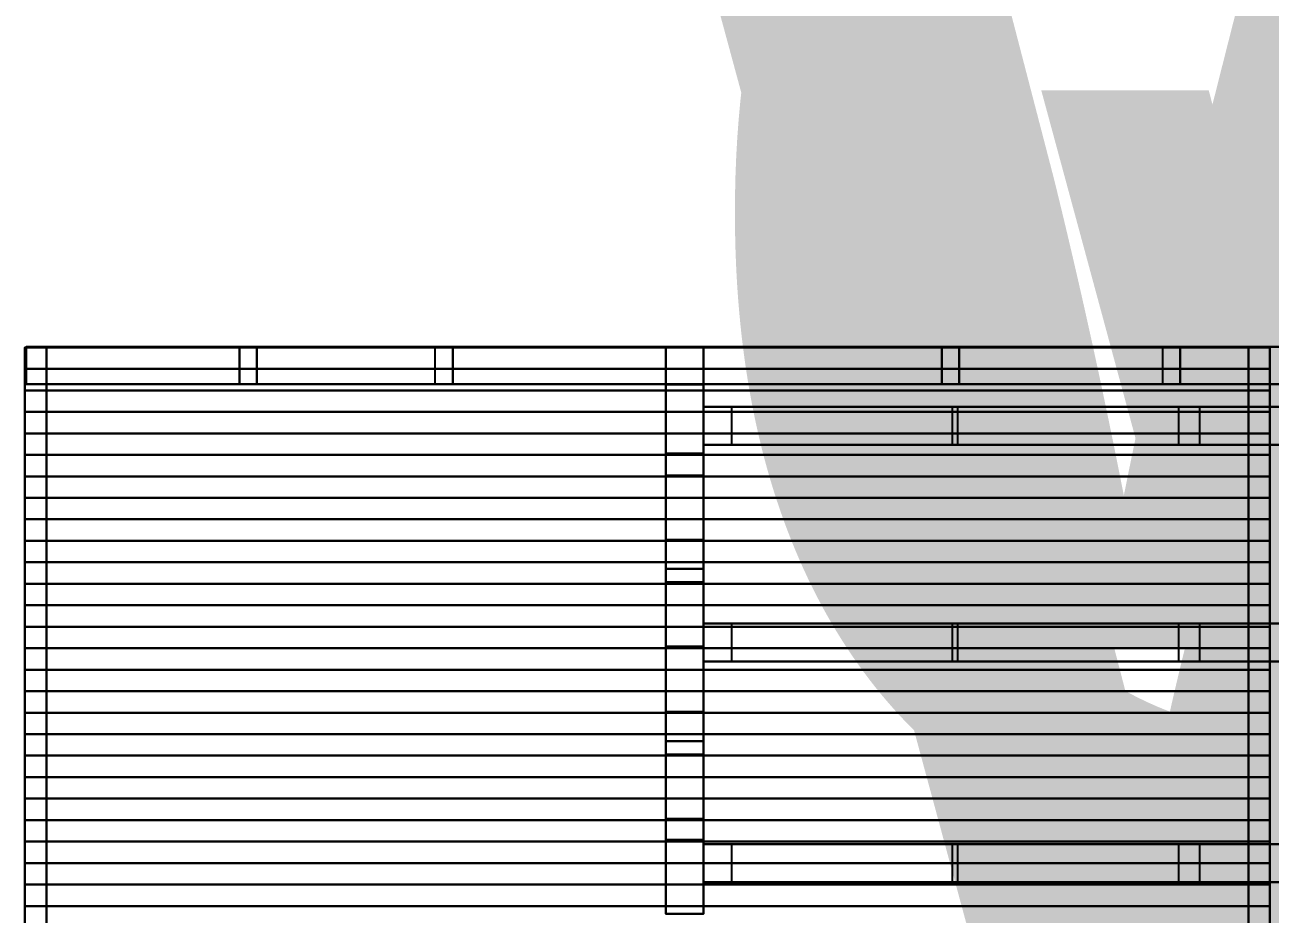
# Model space of a CAD drawing. Header units: inches. Extents: x 121 to 1265, y -33 to 627.
# Drawn here: x 120.6 to 236.5, y 262.5 to 345.3 of the extents above; entities that cross this region are included whole.
import ezdxf

# ---------------------------------------------------------------- set-up
doc = ezdxf.new("R2010")
doc.units = ezdxf.units.IN
doc.header["$MEASUREMENT"] = 0
for name, color, linetype in [('n5', 9, 'CONTINUOUS'), ('RT1', 7, 'CONTINUOUS'), ('W1', 5, 'CONTINUOUS')]:
    doc.layers.add(name, color=color, linetype=linetype)

msp = doc.modelspace()

# ---------------------------------------------------------------- linework, layer by layer
at = {"layer": 'n5'}
for points in [[(120.59, 315.27, -6), (120.59, 219.3, -6), (120.59, 219.3), (120.59, 315.27)], [(122.59, 315.27, -6), (122.59, 219.3, -6), (120.59, 219.3, -6), (120.59, 315.27, -6)], [(122.59, 219.3), (122.59, 315.27), (120.59, 315.27), (120.59, 219.3)], [(236.49, 315.27, -6), (120.59, 315.27, -6), (120.59, 315.27), (236.49, 315.27)], [(236.49, 313.27, -6), (120.59, 313.27, -6), (120.59, 315.27, -6), (236.49, 315.27, -6)], [(120.59, 313.27), (236.49, 313.27), (236.49, 315.27), (120.59, 315.27)], [(234.49, 219.3, -6), (234.49, 315.27, -6), (236.49, 315.27, -6), (236.49, 219.3, -6)], [(234.49, 315.27), (234.49, 219.3), (236.49, 219.3), (236.49, 315.27)], [(236.49, 219.3, -6), (236.49, 315.27, -6), (236.49, 315.27), (236.49, 219.3)], [(236.49, 313.27, -6), (120.59, 313.27, -6), (120.59, 313.27), (236.49, 313.27)], [(236.49, 311.27, -6), (120.59, 311.27, -6), (120.59, 313.27, -6), (236.49, 313.27, -6)], [(120.59, 311.27), (236.49, 311.27), (236.49, 313.27), (120.59, 313.27)], [(236.49, 311.27, -6), (120.59, 311.27, -6), (120.59, 311.27), (236.49, 311.27)], [(236.49, 309.27, -6), (120.59, 309.27, -6), (120.59, 311.27, -6), (236.49, 311.27, -6)], [(120.59, 309.27), (236.49, 309.27), (236.49, 311.27), (120.59, 311.27)], [(236.49, 309.27, -6), (120.59, 309.27, -6), (120.59, 309.27), (236.49, 309.27)], [(236.49, 307.27, -6), (120.59, 307.27, -6), (120.59, 309.27, -6), (236.49, 309.27, -6)], [(120.59, 307.27), (236.49, 307.27), (236.49, 309.27), (120.59, 309.27)], [(236.49, 307.27, -6), (120.59, 307.27, -6), (120.59, 307.27), (236.49, 307.27)], [(236.49, 305.27, -6), (120.59, 305.27, -6), (120.59, 307.27, -6), (236.49, 307.27, -6)], [(120.59, 305.27), (236.49, 305.27), (236.49, 307.27), (120.59, 307.27)], [(236.49, 305.27, -6), (120.59, 305.27, -6), (120.59, 305.27), (236.49, 305.27)], [(236.49, 303.27, -6), (120.59, 303.27, -6), (120.59, 305.27, -6), (236.49, 305.27, -6)], [(120.59, 303.27), (236.49, 303.27), (236.49, 305.27), (120.59, 305.27)], [(236.49, 303.27, -6), (120.59, 303.27, -6), (120.59, 303.27), (236.49, 303.27)], [(236.49, 301.27, -6), (120.59, 301.27, -6), (120.59, 303.27, -6), (236.49, 303.27, -6)], [(120.59, 301.27), (236.49, 301.27), (236.49, 303.27), (120.59, 303.27)], [(236.49, 301.28, -6), (120.59, 301.28, -6), (120.59, 301.28), (236.49, 301.28)], [(236.49, 299.28, -6), (120.59, 299.28, -6), (120.59, 301.28, -6), (236.49, 301.28, -6)], [(120.59, 299.28), (236.49, 299.28), (236.49, 301.28), (120.59, 301.28)], [(236.49, 299.28, -6), (120.59, 299.28, -6), (120.59, 299.28), (236.49, 299.28)], [(236.49, 297.28, -6), (120.59, 297.28, -6), (120.59, 299.28, -6), (236.49, 299.28, -6)], [(120.59, 297.28), (236.49, 297.28), (236.49, 299.28), (120.59, 299.28)], [(236.49, 297.28, -6), (120.59, 297.28, -6), (120.59, 297.28), (236.49, 297.28)], [(236.49, 295.28, -6), (120.59, 295.28, -6), (120.59, 297.28, -6), (236.49, 297.28, -6)], [(120.59, 295.28), (236.49, 295.28), (236.49, 297.28), (120.59, 297.28)], [(236.49, 295.28, -6), (120.59, 295.28, -6), (120.59, 295.28), (236.49, 295.28)], [(236.49, 293.28, -6), (120.59, 293.28, -6), (120.59, 295.28, -6), (236.49, 295.28, -6)], [(120.59, 293.28), (236.49, 293.28), (236.49, 295.28), (120.59, 295.28)], [(236.49, 293.28, -6), (120.59, 293.28, -6), (120.59, 293.28), (236.49, 293.28)], [(236.49, 291.28, -6), (120.59, 291.28, -6), (120.59, 293.28, -6), (236.49, 293.28, -6)], [(120.59, 291.28), (236.49, 291.28), (236.49, 293.28), (120.59, 293.28)], [(236.49, 291.28, -6), (120.59, 291.28, -6), (120.59, 291.28), (236.49, 291.28)], [(236.49, 289.28, -6), (120.59, 289.28, -6), (120.59, 291.28, -6), (236.49, 291.28, -6)], [(120.59, 289.28), (236.49, 289.28), (236.49, 291.28), (120.59, 291.28)], [(236.49, 289.28, -6), (120.59, 289.28, -6), (120.59, 289.28), (236.49, 289.28)], [(236.49, 287.28, -6), (120.59, 287.28, -6), (120.59, 289.28, -6), (236.49, 289.28, -6)], [(120.59, 287.28), (236.49, 287.28), (236.49, 289.28), (120.59, 289.28)], [(236.49, 287.28, -6), (120.59, 287.28, -6), (120.59, 287.28), (236.49, 287.28)], [(236.49, 285.28, -6), (120.59, 285.28, -6), (120.59, 287.28, -6), (236.49, 287.28, -6)], [(120.59, 285.28), (236.49, 285.28), (236.49, 287.28), (120.59, 287.28)], [(236.49, 285.28, -6), (120.59, 285.28, -6), (120.59, 285.28), (236.49, 285.28)], [(236.49, 283.28, -6), (120.59, 283.28, -6), (120.59, 285.28, -6), (236.49, 285.28, -6)], [(120.59, 283.28), (236.49, 283.28), (236.49, 285.28), (120.59, 285.28)], [(236.49, 283.28, -6), (120.59, 283.28, -6), (120.59, 283.28), (236.49, 283.28)], [(236.49, 281.28, -6), (120.59, 281.28, -6), (120.59, 283.28, -6), (236.49, 283.28, -6)], [(120.59, 281.28), (236.49, 281.28), (236.49, 283.28), (120.59, 283.28)], [(236.49, 281.28, -6), (120.59, 281.28, -6), (120.59, 281.28), (236.49, 281.28)], [(236.49, 279.28, -6), (120.59, 279.28, -6), (120.59, 281.28, -6), (236.49, 281.28, -6)], [(120.59, 279.28), (236.49, 279.28), (236.49, 281.28), (120.59, 281.28)], [(236.49, 279.28, -6), (120.59, 279.28, -6), (120.59, 279.28), (236.49, 279.28)], [(236.49, 277.28, -6), (120.59, 277.28, -6), (120.59, 279.28, -6), (236.49, 279.28, -6)], [(120.59, 277.28), (236.49, 277.28), (236.49, 279.28), (120.59, 279.28)], [(236.49, 277.28, -6), (120.59, 277.28, -6), (120.59, 277.28), (236.49, 277.28)], [(236.49, 275.28, -6), (120.59, 275.28, -6), (120.59, 277.28, -6), (236.49, 277.28, -6)], [(120.59, 275.28), (236.49, 275.28), (236.49, 277.28), (120.59, 277.28)], [(236.49, 275.28, -6), (120.59, 275.28, -6), (120.59, 275.28), (236.49, 275.28)], [(236.49, 273.28, -6), (120.59, 273.28, -6), (120.59, 275.28, -6), (236.49, 275.28, -6)], [(120.59, 273.28), (236.49, 273.28), (236.49, 275.28), (120.59, 275.28)], [(236.49, 273.28, -6), (120.59, 273.28, -6), (120.59, 273.28), (236.49, 273.28)], [(236.49, 271.28, -6), (120.59, 271.28, -6), (120.59, 273.28, -6), (236.49, 273.28, -6)], [(120.59, 271.28), (236.49, 271.28), (236.49, 273.28), (120.59, 273.28)], [(236.49, 271.28, -6), (120.59, 271.28, -6), (120.59, 271.28), (236.49, 271.28)], [(236.49, 269.28, -6), (120.59, 269.28, -6), (120.59, 271.28, -6), (236.49, 271.28, -6)], [(120.59, 269.28), (236.49, 269.28), (236.49, 271.28), (120.59, 271.28)], [(236.49, 269.28, -6), (120.59, 269.28, -6), (120.59, 269.28), (236.49, 269.28)], [(236.49, 267.28, -6), (120.59, 267.28, -6), (120.59, 269.28, -6), (236.49, 269.28, -6)], [(120.59, 267.28), (236.49, 267.28), (236.49, 269.28), (120.59, 269.28)], [(236.49, 267.28, -6), (120.59, 267.28, -6), (120.59, 267.28), (236.49, 267.28)], [(236.49, 265.28, -6), (120.59, 265.28, -6), (120.59, 267.28, -6), (236.49, 267.28, -6)], [(120.59, 265.28), (236.49, 265.28), (236.49, 267.28), (120.59, 267.28)], [(236.49, 265.28, -6), (120.59, 265.28, -6), (120.59, 265.28), (236.49, 265.28)], [(236.49, 263.28, -6), (120.59, 263.28, -6), (120.59, 265.28, -6), (236.49, 265.28, -6)], [(120.59, 263.28), (236.49, 263.28), (236.49, 265.28), (120.59, 265.28)], [(236.49, 263.28, -6), (120.59, 263.28, -6), (120.59, 263.28), (236.49, 263.28)], [(236.49, 261.28, -6), (120.59, 261.28, -6), (120.59, 263.28, -6), (236.49, 263.28, -6)], [(120.59, 261.28), (236.49, 261.28), (236.49, 263.28), (120.59, 263.28)]]:
    msp.add_3dface(points, dxfattribs=at)
at = {"layer": 'RT1'}
for points in [[(183.77, 306.21, 120.07), (361.31, 306.21, 123.76), (361.31, 309.76, 123.76), (183.77, 309.76, 120.07)], [(183.77, 309.76, 120.07), (361.31, 309.76, 123.76), (361.34, 309.76, 122.3), (183.8, 309.76, 118.62)], [(183.77, 309.76, 108), (361.31, 309.76, 108), (361.31, 306.21, 108), (183.77, 306.21, 108)], [(183.77, 309.76, 108), (183.77, 309.76, 109.46), (361.31, 309.76, 109.46), (361.31, 309.76, 108)], [(183.77, 306.21, 108.04), (183.77, 306.21, 120.07), (183.77, 309.76, 120.07), (183.77, 309.76, 108.04)], [(183.77, 309.76, 108.04), (183.77, 309.76, 120.07), (185.23, 309.76, 120.07), (185.23, 309.76, 108.04)], [(186.36, 309.76, 120.15), (206.95, 309.76, 109.29), (206.27, 309.76, 108), (185.68, 309.76, 118.86)], [(186.36, 306.21, 120.15), (206.95, 306.21, 109.29), (206.95, 309.76, 109.29), (186.36, 309.76, 120.15)], [(207.42, 306.21, 109.27), (228.02, 306.21, 121.01), (228.02, 309.76, 121.01), (207.42, 309.76, 109.27)], [(207.42, 309.76, 109.27), (228.02, 309.76, 121.01), (228.74, 309.76, 119.75), (208.14, 309.76, 108.01)], [(229.94, 309.76, 121.04), (250.51, 309.76, 109.27), (249.78, 309.76, 108.01), (229.22, 309.76, 119.78)], [(229.94, 306.21, 121.04), (250.51, 306.21, 109.27), (250.51, 309.76, 109.27), (229.94, 309.76, 121.04)], [(183.77, 306.21, 120.07), (183.8, 306.21, 118.62), (361.34, 306.21, 122.3), (361.31, 306.21, 123.76)], [(183.77, 306.21, 108), (361.31, 306.21, 108), (361.31, 306.21, 109.46), (183.77, 306.21, 109.46)], [(183.77, 306.21, 108.04), (185.23, 306.21, 108.04), (185.23, 306.21, 120.07), (183.77, 306.21, 120.07)], [(186.36, 306.21, 120.15), (185.68, 306.21, 118.86), (206.27, 306.21, 108), (206.95, 306.21, 109.29)], [(207.42, 306.21, 109.27), (208.14, 306.21, 108.01), (228.74, 306.21, 119.75), (228.02, 306.21, 121.01)], [(229.94, 306.21, 121.04), (229.22, 306.21, 119.78), (249.78, 306.21, 108.01), (250.51, 306.21, 109.27)], [(183.77, 286.04, 120.07), (361.31, 286.04, 123.76), (361.31, 289.58, 123.76), (183.77, 289.58, 120.07)], [(183.77, 289.58, 120.07), (361.31, 289.58, 123.76), (361.34, 289.58, 122.3), (183.8, 289.58, 118.62)], [(183.77, 289.58, 108), (361.31, 289.58, 108), (361.31, 286.04, 108), (183.77, 286.04, 108)], [(183.77, 289.58, 108), (183.77, 289.58, 109.46), (361.31, 289.58, 109.46), (361.31, 289.58, 108)], [(183.77, 286.04, 108.04), (183.77, 286.04, 120.07), (183.77, 289.58, 120.07), (183.77, 289.58, 108.04)], [(183.77, 289.58, 108.04), (183.77, 289.58, 120.07), (185.23, 289.58, 120.07), (185.23, 289.58, 108.04)], [(186.36, 289.58, 120.15), (206.95, 289.58, 109.29), (206.27, 289.58, 108), (185.68, 289.58, 118.86)], [(186.36, 286.04, 120.15), (206.95, 286.04, 109.29), (206.95, 289.58, 109.29), (186.36, 289.58, 120.15)], [(207.42, 286.04, 109.27), (228.02, 286.04, 121.01), (228.02, 289.58, 121.01), (207.42, 289.58, 109.27)], [(207.42, 289.58, 109.27), (228.02, 289.58, 121.01), (228.74, 289.58, 119.75), (208.14, 289.58, 108.01)], [(229.94, 289.58, 121.04), (250.51, 289.58, 109.27), (249.78, 289.58, 108.01), (229.22, 289.58, 119.78)], [(229.94, 286.04, 121.04), (250.51, 286.04, 109.27), (250.51, 289.58, 109.27), (229.94, 289.58, 121.04)], [(183.77, 286.04, 120.07), (183.8, 286.04, 118.62), (361.34, 286.04, 122.3), (361.31, 286.04, 123.76)], [(183.77, 286.04, 108), (361.31, 286.04, 108), (361.31, 286.04, 109.46), (183.77, 286.04, 109.46)], [(183.77, 286.04, 108.04), (185.23, 286.04, 108.04), (185.23, 286.04, 120.07), (183.77, 286.04, 120.07)], [(186.36, 286.04, 120.15), (185.68, 286.04, 118.86), (206.27, 286.04, 108), (206.95, 286.04, 109.29)], [(207.42, 286.04, 109.27), (208.14, 286.04, 108.01), (228.74, 286.04, 119.75), (228.02, 286.04, 121.01)], [(229.94, 286.04, 121.04), (229.22, 286.04, 119.78), (249.78, 286.04, 108.01), (250.51, 286.04, 109.27)], [(183.77, 265.51, 120.07), (361.31, 265.51, 123.76), (361.31, 269.05, 123.76), (183.77, 269.05, 120.07)], [(183.77, 269.05, 120.07), (361.31, 269.05, 123.76), (361.34, 269.05, 122.3), (183.8, 269.05, 118.62)], [(183.77, 269.05, 108), (361.31, 269.05, 108), (361.31, 265.51, 108), (183.77, 265.51, 108)], [(183.77, 269.05, 108), (183.77, 269.05, 109.46), (361.31, 269.05, 109.46), (361.31, 269.05, 108)], [(183.77, 265.51, 108.04), (183.77, 265.51, 120.07), (183.77, 269.05, 120.07), (183.77, 269.05, 108.04)], [(183.77, 269.05, 108.04), (183.77, 269.05, 120.07), (185.23, 269.05, 120.07), (185.23, 269.05, 108.04)], [(186.36, 269.05, 120.15), (206.95, 269.05, 109.29), (206.27, 269.05, 108), (185.68, 269.05, 118.86)], [(186.36, 265.51, 120.15), (206.95, 265.51, 109.29), (206.95, 269.05, 109.29), (186.36, 269.05, 120.15)], [(207.42, 265.51, 109.27), (228.02, 265.51, 121.01), (228.02, 269.05, 121.01), (207.42, 269.05, 109.27)], [(207.42, 269.05, 109.27), (228.02, 269.05, 121.01), (228.74, 269.05, 119.75), (208.14, 269.05, 108.01)], [(229.94, 269.05, 121.04), (250.51, 269.05, 109.27), (249.78, 269.05, 108.01), (229.22, 269.05, 119.78)], [(229.94, 265.51, 121.04), (250.51, 265.51, 109.27), (250.51, 269.05, 109.27), (229.94, 269.05, 121.04)], [(183.77, 265.51, 120.07), (183.8, 265.51, 118.62), (361.34, 265.51, 122.3), (361.31, 265.51, 123.76)], [(183.77, 265.51, 108), (361.31, 265.51, 108), (361.31, 265.51, 109.46), (183.77, 265.51, 109.46)], [(183.77, 265.51, 108.04), (185.23, 265.51, 108.04), (185.23, 265.51, 120.07), (183.77, 265.51, 120.07)], [(186.36, 265.51, 120.15), (185.68, 265.51, 118.86), (206.27, 265.51, 108), (206.95, 265.51, 109.29)], [(207.42, 265.51, 109.27), (208.14, 265.51, 108.01), (228.74, 265.51, 119.75), (228.02, 265.51, 121.01)], [(229.94, 265.51, 121.04), (229.22, 265.51, 119.78), (249.78, 265.51, 108.01), (250.51, 265.51, 109.27)]]:
    msp.add_3dface(points, dxfattribs=at)
at = {"layer": 'W1'}
for points in [[(361.24, 311.84), (120.71, 311.84), (120.71, 315.34), (361.24, 315.34)], [(120.71, 315.34, 1.5), (361.24, 315.34, 1.5), (361.24, 315.34), (120.71, 315.34)], [(120.71, 311.84), (120.71, 311.84, 132), (120.71, 315.34, 132), (120.71, 315.34)], [(122.21, 315.34, 132), (122.21, 315.34), (120.71, 315.34), (120.71, 315.34, 132)], [(120.71, 311.84, 132), (361.24, 311.84, 132), (361.24, 315.34, 132), (120.71, 315.34, 132)], [(361.24, 315.34, 130.5), (120.71, 315.34, 130.5), (120.71, 315.34, 132), (361.24, 315.34, 132)], [(120.71, 311.84, 44), (140.56, 311.84, 44), (140.56, 315.34, 44), (120.71, 315.34, 44)], [(140.56, 315.34, 42.5), (120.71, 315.34, 42.5), (120.71, 315.34, 44), (140.56, 315.34, 44)], [(120.71, 311.84, 88), (140.56, 311.84, 88), (140.56, 315.34, 88), (120.71, 315.34, 88)], [(140.56, 315.34, 86.5), (120.71, 315.34, 86.5), (120.71, 315.34, 88), (140.56, 315.34, 88)], [(139.06, 315.34), (139.06, 315.34, 132), (140.56, 315.34, 132), (140.56, 315.34)], [(140.56, 311.84, 132), (140.56, 311.84), (140.56, 315.34), (140.56, 315.34, 132)], [(140.56, 311.84, 44), (160.42, 311.84, 44), (160.42, 315.34, 44), (140.56, 315.34, 44)], [(160.42, 315.34, 42.5), (140.56, 315.34, 42.5), (140.56, 315.34, 44), (160.42, 315.34, 44)], [(140.56, 311.84, 88), (160.42, 311.84, 88), (160.42, 315.34, 88), (140.56, 315.34, 88)], [(160.42, 315.34, 86.5), (140.56, 315.34, 86.5), (140.56, 315.34, 88), (160.42, 315.34, 88)], [(160.42, 311.84, 88.06), (140.56, 311.84, 88.06), (140.56, 315.34, 88.06), (160.42, 315.34, 88.06)], [(140.56, 315.34, 89.56), (160.42, 315.34, 89.56), (160.42, 315.34, 88.06), (140.56, 315.34, 88.06)], [(140.78, 315.34, 88.59), (157.36, 315.34, 132.53), (158.76, 315.34, 132), (142.18, 315.34, 88.06)], [(140.78, 315.34, 0.53), (157.36, 315.34, 44.53), (158.76, 315.34, 44), (142.18, 315.34)], [(159.03, 315.34, 43.99), (140.8, 315.34, 87.42), (142.18, 315.34, 88), (160.42, 315.34, 44.57)], [(158.76, 311.84, 132), (142.18, 311.84, 88.06), (142.18, 315.34, 88.06), (158.76, 315.34, 132)], [(142.18, 311.84, 88), (160.42, 311.84, 44.57), (160.42, 315.34, 44.57), (142.18, 315.34, 88)], [(158.76, 311.84, 44), (142.18, 311.84), (142.18, 315.34), (158.76, 315.34, 44)], [(158.92, 315.34), (158.92, 315.34, 132), (160.42, 315.34, 132), (160.42, 315.34)], [(160.42, 311.84, 132), (160.42, 311.84), (160.42, 315.34), (160.42, 315.34, 132)], [(160.42, 311.84, 44), (180.27, 311.84, 44), (180.27, 315.34, 44), (160.42, 315.34, 44)], [(180.27, 315.34, 42.5), (160.42, 315.34, 42.5), (160.42, 315.34, 44), (180.27, 315.34, 44)], [(160.42, 311.84, 88), (180.27, 311.84, 88), (180.27, 315.34, 88), (160.42, 315.34, 88)], [(180.27, 315.34, 86.5), (160.42, 315.34, 86.5), (160.42, 315.34, 88), (180.27, 315.34, 88)], [(178.77, 315.34), (178.77, 315.34, 132), (180.27, 315.34, 132), (180.27, 315.34)], [(180.27, 311.84, 132), (180.27, 311.84), (180.27, 315.34), (180.27, 315.34, 132)], [(180.27, 311.84, 44), (183.77, 311.84, 44), (183.77, 315.34, 44), (180.27, 315.34, 44)], [(183.77, 315.34, 42.5), (180.27, 315.34, 42.5), (180.27, 315.34, 44), (183.77, 315.34, 44)], [(180.27, 311.84, 88), (183.77, 311.84, 88), (183.77, 315.34, 88), (180.27, 315.34, 88)], [(183.77, 315.34, 86.5), (180.27, 315.34, 86.5), (180.27, 315.34, 88), (183.77, 315.34, 88)], [(183.77, 311.84), (183.77, 311.84, 132), (183.77, 315.34, 132), (183.77, 315.34)], [(185.27, 315.34, 132), (185.27, 315.34), (183.77, 315.34), (183.77, 315.34, 132)], [(183.77, 311.84, 44), (205.95, 311.84, 44), (205.95, 315.34, 44), (183.77, 315.34, 44)], [(205.95, 315.34, 42.5), (183.77, 315.34, 42.5), (183.77, 315.34, 44), (205.95, 315.34, 44)], [(183.77, 311.84, 88), (205.95, 311.84, 88), (205.95, 315.34, 88), (183.77, 315.34, 88)], [(205.95, 315.34, 86.5), (183.77, 315.34, 86.5), (183.77, 315.34, 88), (205.95, 315.34, 88)], [(204.45, 315.34), (204.45, 315.34, 132), (205.95, 315.34, 132), (205.95, 315.34)], [(205.95, 311.84, 132), (205.95, 311.84), (205.95, 315.34), (205.95, 315.34, 132)], [(205.95, 311.84, 44), (228.14, 311.84, 44), (228.14, 315.34, 44), (205.95, 315.34, 44)], [(228.14, 315.34, 42.5), (205.95, 315.34, 42.5), (205.95, 315.34, 44), (228.14, 315.34, 44)], [(205.95, 311.84, 88), (228.14, 311.84, 88), (228.14, 315.34, 88), (205.95, 315.34, 88)], [(228.14, 315.34, 86.5), (205.95, 315.34, 86.5), (205.95, 315.34, 88), (228.14, 315.34, 88)], [(228.14, 311.84, 88.06), (205.95, 311.84, 88.06), (205.95, 315.34, 88.06), (228.14, 315.34, 88.06)], [(205.95, 315.34, 89.56), (228.14, 315.34, 89.56), (228.14, 315.34, 88.06), (205.95, 315.34, 88.06)], [(206.19, 315.34, 0.59), (225.1, 315.34, 44.59), (226.48, 315.34, 44), (207.57, 315.34)], [(206.19, 315.34, 88.66), (225.1, 315.34, 132.59), (226.48, 315.34, 132), (207.57, 315.34, 88.06)], [(226.78, 315.34, 43.99), (206.22, 315.34, 87.36), (207.57, 315.34, 88), (228.14, 315.34, 44.64)], [(207.57, 311.84, 88), (228.14, 311.84, 44.64), (228.14, 315.34, 44.64), (207.57, 315.34, 88)], [(226.48, 311.84, 44), (207.57, 311.84), (207.57, 315.34), (226.48, 315.34, 44)], [(226.48, 311.84, 132), (207.57, 311.84, 88.06), (207.57, 315.34, 88.06), (226.48, 315.34, 132)], [(226.64, 315.34), (226.64, 315.34, 132), (228.14, 315.34, 132), (228.14, 315.34)], [(228.14, 311.84, 132), (228.14, 311.84), (228.14, 315.34), (228.14, 315.34, 132)], [(228.14, 311.84, 44), (250.32, 311.84, 44), (250.32, 315.34, 44), (228.14, 315.34, 44)], [(250.32, 315.34, 42.5), (228.14, 315.34, 42.5), (228.14, 315.34, 44), (250.32, 315.34, 44)], [(228.14, 311.84, 88), (250.32, 311.84, 88), (250.32, 315.34, 88), (228.14, 315.34, 88)], [(250.32, 315.34, 86.5), (228.14, 315.34, 86.5), (228.14, 315.34, 88), (250.32, 315.34, 88)], [(361.24, 311.84, 1.5), (120.71, 311.84, 1.5), (120.71, 311.84), (361.24, 311.84)], [(122.21, 311.84), (122.21, 311.84, 132), (120.71, 311.84, 132), (120.71, 311.84)], [(120.71, 311.84, 130.5), (361.24, 311.84, 130.5), (361.24, 311.84, 132), (120.71, 311.84, 132)], [(120.71, 311.84, 42.5), (140.56, 311.84, 42.5), (140.56, 311.84, 44), (120.71, 311.84, 44)], [(120.71, 311.84, 86.5), (140.56, 311.84, 86.5), (140.56, 311.84, 88), (120.71, 311.84, 88)], [(139.06, 311.84, 132), (139.06, 311.84), (140.56, 311.84), (140.56, 311.84, 132)], [(140.56, 311.84, 42.5), (160.42, 311.84, 42.5), (160.42, 311.84, 44), (140.56, 311.84, 44)], [(140.56, 311.84, 86.5), (160.42, 311.84, 86.5), (160.42, 311.84, 88), (140.56, 311.84, 88)], [(160.42, 311.84, 89.56), (140.56, 311.84, 89.56), (140.56, 311.84, 88.06), (160.42, 311.84, 88.06)], [(157.36, 311.84, 132.53), (140.78, 311.84, 88.59), (142.18, 311.84, 88.06), (158.76, 311.84, 132)], [(157.36, 311.84, 44.53), (140.78, 311.84, 0.53), (142.18, 311.84), (158.76, 311.84, 44)], [(140.8, 311.84, 87.42), (159.03, 311.84, 43.99), (160.42, 311.84, 44.57), (142.18, 311.84, 88)], [(158.92, 311.84, 132), (158.92, 311.84), (160.42, 311.84), (160.42, 311.84, 132)], [(160.42, 311.84, 42.5), (180.27, 311.84, 42.5), (180.27, 311.84, 44), (160.42, 311.84, 44)], [(160.42, 311.84, 86.5), (180.27, 311.84, 86.5), (180.27, 311.84, 88), (160.42, 311.84, 88)], [(178.77, 311.84, 132), (178.77, 311.84), (180.27, 311.84), (180.27, 311.84, 132)], [(180.27, 311.84, 42.5), (183.77, 311.84, 42.5), (183.77, 311.84, 44), (180.27, 311.84, 44)], [(180.27, 311.84, 86.5), (183.77, 311.84, 86.5), (183.77, 311.84, 88), (180.27, 311.84, 88)], [(185.27, 311.84), (185.27, 311.84, 132), (183.77, 311.84, 132), (183.77, 311.84)], [(183.77, 311.84, 42.5), (205.95, 311.84, 42.5), (205.95, 311.84, 44), (183.77, 311.84, 44)], [(183.77, 311.84, 86.5), (205.95, 311.84, 86.5), (205.95, 311.84, 88), (183.77, 311.84, 88)], [(204.45, 311.84, 132), (204.45, 311.84), (205.95, 311.84), (205.95, 311.84, 132)], [(205.95, 311.84, 42.5), (228.14, 311.84, 42.5), (228.14, 311.84, 44), (205.95, 311.84, 44)], [(205.95, 311.84, 86.5), (228.14, 311.84, 86.5), (228.14, 311.84, 88), (205.95, 311.84, 88)], [(228.14, 311.84, 89.56), (205.95, 311.84, 89.56), (205.95, 311.84, 88.06), (228.14, 311.84, 88.06)], [(225.1, 311.84, 44.59), (206.19, 311.84, 0.59), (207.57, 311.84), (226.48, 311.84, 44)], [(225.1, 311.84, 132.59), (206.19, 311.84, 88.66), (207.57, 311.84, 88.06), (226.48, 311.84, 132)], [(206.22, 311.84, 87.36), (226.78, 311.84, 43.99), (228.14, 311.84, 44.64), (207.57, 311.84, 88)], [(226.64, 311.84, 132), (226.64, 311.84), (228.14, 311.84), (228.14, 311.84, 132)], [(228.14, 311.84, 42.5), (250.32, 311.84, 42.5), (250.32, 311.84, 44), (228.14, 311.84, 44)], [(228.14, 311.84, 86.5), (250.32, 311.84, 86.5), (250.32, 311.84, 88), (228.14, 311.84, 88)], [(180.27, 262.57), (180.27, 311.81), (183.77, 311.81), (183.77, 262.57)], [(180.27, 262.57, 1.5), (180.27, 311.81, 1.5), (180.27, 311.81), (180.27, 262.57)], [(180.27, 311.81), (180.27, 311.81, 123.75), (183.77, 311.81, 123.75), (183.77, 311.81)], [(180.27, 310.31), (180.27, 310.31, 123.75), (180.27, 311.81, 123.75), (180.27, 311.81)], [(180.27, 311.81, 123.75), (180.27, 262.57, 123.75), (183.77, 262.57, 123.75), (183.77, 311.81, 123.75)], [(180.27, 311.81, 122.25), (180.27, 262.57, 122.25), (180.27, 262.57, 123.75), (180.27, 311.81, 123.75)], [(180.27, 311.81, 41.25), (180.27, 305.4, 41.25), (183.77, 305.4, 41.25), (183.77, 311.81, 41.25)], [(180.27, 311.81, 39.75), (180.27, 305.4, 39.75), (180.27, 305.4, 41.25), (180.27, 311.81, 41.25)], [(180.27, 311.81, 82.5), (180.27, 305.4, 82.5), (183.77, 305.4, 82.5), (183.77, 311.81, 82.5)], [(180.27, 311.81, 81), (180.27, 305.4, 81), (180.27, 305.4, 82.5), (180.27, 311.81, 82.5)], [(183.77, 311.81, 1.5), (183.77, 262.57, 1.5), (183.77, 262.57), (183.77, 311.81)], [(183.77, 310.31, 123.75), (183.77, 310.31), (183.77, 311.81), (183.77, 311.81, 123.75)], [(183.77, 262.57, 122.25), (183.77, 311.81, 122.25), (183.77, 311.81, 123.75), (183.77, 262.57, 123.75)], [(183.77, 305.4, 39.75), (183.77, 311.81, 39.75), (183.77, 311.81, 41.25), (183.77, 305.4, 41.25)], [(183.77, 305.4, 81), (183.77, 311.81, 81), (183.77, 311.81, 82.5), (183.77, 305.4, 82.5)], [(180.27, 306.9, 123.75), (180.27, 306.9), (180.27, 305.4), (180.27, 305.4, 123.75)], [(183.77, 306.9), (183.77, 306.9, 123.75), (183.77, 305.4, 123.75), (183.77, 305.4)], [(180.27, 305.4, 123.75), (180.27, 305.4), (183.77, 305.4), (183.77, 305.4, 123.75)], [(180.27, 269.4, 96), (180.27, 305.4, 96), (183.77, 305.4, 96), (183.77, 269.4, 96)], [(180.27, 269.4, 97.5), (180.27, 305.4, 97.5), (180.27, 305.4, 96), (180.27, 269.4, 96)], [(180.27, 305.33, 96), (180.27, 305.33, 123.75), (183.77, 305.33, 123.75), (183.77, 305.33, 96)], [(180.27, 303.83, 96), (180.27, 303.83, 123.75), (180.27, 305.33, 123.75), (180.27, 305.33, 96)], [(180.27, 305.33, 112), (180.27, 269.46, 112), (183.77, 269.46, 112), (183.77, 305.33, 112)], [(180.27, 305.33, 110.5), (180.27, 269.46, 110.5), (180.27, 269.46, 112), (180.27, 305.33, 112)], [(183.77, 305.4, 97.5), (183.77, 269.4, 97.5), (183.77, 269.4, 96), (183.77, 305.4, 96)], [(183.77, 303.83, 123.75), (183.77, 303.83, 96), (183.77, 305.33, 96), (183.77, 305.33, 123.75)], [(183.77, 269.46, 110.5), (183.77, 305.33, 110.5), (183.77, 305.33, 112), (183.77, 269.46, 112)], [(180.27, 303.36, 96), (180.27, 297.4, 112), (183.77, 297.4, 112), (183.77, 303.36, 96)], [(180.27, 301.96, 95.48), (180.27, 296, 111.48), (180.27, 297.4, 112), (180.27, 303.36, 96)], [(183.77, 296, 111.48), (183.77, 301.96, 95.48), (183.77, 303.36, 96), (183.77, 297.4, 112)], [(180.27, 296.16, 123.75), (180.27, 296.16, 112), (180.27, 294.66, 112), (180.27, 294.66, 123.75)], [(183.77, 296.16, 112), (183.77, 296.16, 123.75), (183.77, 294.66, 123.75), (183.77, 294.66, 112)], [(180.27, 294.82, 111.48), (180.27, 288.86, 95.48), (180.27, 287.46, 96), (180.27, 293.42, 112)], [(180.27, 294.66, 123.75), (180.27, 294.66, 112), (183.77, 294.66, 112), (183.77, 294.66, 123.75)], [(183.77, 288.86, 95.48), (183.77, 294.82, 111.48), (183.77, 293.42, 112), (183.77, 287.46, 96)], [(180.27, 293.42, 112), (180.27, 287.46, 96), (183.77, 287.46, 96), (183.77, 293.42, 112)], [(180.27, 287.34, 96), (180.27, 281.38, 112), (183.77, 281.38, 112), (183.77, 287.34, 96)], [(180.27, 285.93, 95.48), (180.27, 279.97, 111.48), (180.27, 281.38, 112), (180.27, 287.34, 96)], [(183.77, 279.97, 111.48), (183.77, 285.93, 95.48), (183.77, 287.34, 96), (183.77, 281.38, 112)], [(180.27, 280.13, 123.75), (180.27, 280.13, 112), (180.27, 278.63, 112), (180.27, 278.63, 123.75)], [(183.77, 280.13, 112), (183.77, 280.13, 123.75), (183.77, 278.63, 123.75), (183.77, 278.63, 112)], [(180.27, 278.8, 111.48), (180.27, 272.84, 95.48), (180.27, 271.43, 96), (180.27, 277.39, 112)], [(180.27, 278.63, 123.75), (180.27, 278.63, 112), (183.77, 278.63, 112), (183.77, 278.63, 123.75)], [(183.77, 272.84, 95.48), (183.77, 278.8, 111.48), (183.77, 277.39, 112), (183.77, 271.43, 96)], [(180.27, 277.39, 112), (180.27, 271.43, 96), (183.77, 271.43, 96), (183.77, 277.39, 112)], [(180.27, 270.96, 123.75), (180.27, 270.96, 96), (180.27, 269.46, 96), (180.27, 269.46, 123.75)], [(183.77, 270.96, 96), (183.77, 270.96, 123.75), (183.77, 269.46, 123.75), (183.77, 269.46, 96)], [(180.27, 269.46, 123.75), (180.27, 269.46, 96), (183.77, 269.46, 96), (183.77, 269.46, 123.75)], [(180.27, 269.4), (180.27, 269.4, 123.75), (183.77, 269.4, 123.75), (183.77, 269.4)], [(180.27, 267.9), (180.27, 267.9, 123.75), (180.27, 269.4, 123.75), (180.27, 269.4)], [(180.27, 269.4, 41.25), (180.27, 262.57, 41.25), (183.77, 262.57, 41.25), (183.77, 269.4, 41.25)], [(180.27, 269.4, 39.75), (180.27, 262.57, 39.75), (180.27, 262.57, 41.25), (180.27, 269.4, 41.25)], [(180.27, 269.4, 82.5), (180.27, 262.57, 82.5), (183.77, 262.57, 82.5), (183.77, 269.4, 82.5)], [(180.27, 269.4, 81), (180.27, 262.57, 81), (180.27, 262.57, 82.5), (180.27, 269.4, 82.5)], [(183.77, 267.9, 123.75), (183.77, 267.9), (183.77, 269.4), (183.77, 269.4, 123.75)], [(183.77, 262.57, 39.75), (183.77, 269.4, 39.75), (183.77, 269.4, 41.25), (183.77, 262.57, 41.25)], [(183.77, 262.57, 81), (183.77, 269.4, 81), (183.77, 269.4, 82.5), (183.77, 262.57, 82.5)], [(180.27, 264.07, 123.75), (180.27, 264.07), (180.27, 262.57), (180.27, 262.57, 123.75)], [(183.77, 264.07), (183.77, 264.07, 123.75), (183.77, 262.57, 123.75), (183.77, 262.57)], [(180.27, 262.57, 123.75), (180.27, 262.57), (183.77, 262.57), (183.77, 262.57, 123.75)]]:
    msp.add_3dface(points, dxfattribs=at)

# ---------------------------------------------------------------- texts
at = {"layer": 'n5t'}
msp.add_text('C22', height=120, dxfattribs=at).set_placement((178.54, 267.28, -2.06))
at = {"layer": 'W1t'}
for s, p in [('W142', (180.27, 287.19, 127.69)), ('W26', (180.29, 246.98, 127.69)), ('W183', (183.79, 230.21, 127.69)), ('W184', (184.16, 227.9, 127.69)), ('W185', (185.22, 225.8, 127.69)), ('W186', (186.88, 224.15, 127.69)), ('W187', (188.97, 223.08, 127.69)), ('W163', (191.29, 222.71, 127.69)), ('W145', (214.5, 219.21, 127.69))]:
    msp.add_text(s, height=120, dxfattribs=at).set_placement(p)

doc.saveas('drawing.dxf')
